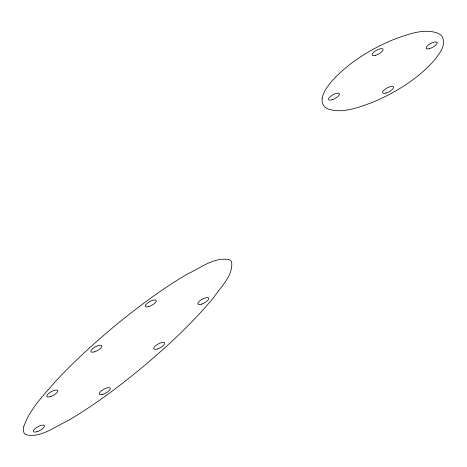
<?xml version="1.0" encoding="UTF-8"?>
<svg xmlns="http://www.w3.org/2000/svg" width="467" height="467" viewBox="0 0 467 467"><rect width="100%" height="100%" fill="white"/><g stroke="black" fill="none" stroke-linecap="round" stroke-linejoin="round"><path stroke-width="0.7" d="M322.131 98.292L322.113 101.788L323.141 104.76A70.412 24.43 -28.6 0 0 328.138 108.998C342.148 113.755 357.039 107.824 370.278 103.189A70.412 24.43 -28.6 0 0 386.151 96.074C400.213 88.969 413.54 80.277 425.18 69.636A78.03 27.068 -28.6 0 0 435.028 59.362C439.628 53.326 446.154 45.246 442.5 37.272A70.412 24.43 -28.6 0 0 437.503 33.029C423.493 28.277 408.602 34.202 395.362 38.837A70.412 24.43 -28.6 0 0 379.484 45.959C365.428 53.057 352.1 61.749 340.455 72.397A78.03 27.068 -28.6 0 0 330.613 82.671C326.929 87.306 323.234 92.343 322.131 98.292M23.753 426.68L23.35 430.189L23.969 432.821L25.539 434.59C40.255 438.63 55.83 426.155 68.532 420.341C97.2 403.412 123.72 383.098 149.101 361.621C172.13 341.774 194.412 320.87 213.793 297.386C220.722 286.861 233.535 275.466 231.603 261.759L230.033 259.991C215.316 255.945 199.742 268.426 187.039 274.24C162.055 288.945 138.763 306.346 116.347 324.676C94.941 342.399 74.352 361.154 55.421 381.516C43.478 395.362 29.824 409.039 23.753 426.68M332.049 99.763A6.194 2.148 -28.6 0 0 339.427 93.686A6.194 2.148 -28.6 0 0 330.438 96.406A6.194 2.148 -28.6 0 0 332.049 99.763M375.655 55.275A6.194 2.148 -28.6 0 0 383.033 49.198A6.194 2.148 -28.6 0 0 374.038 51.919A6.194 2.148 -28.6 0 0 375.655 55.275M429.745 48.556A6.194 2.148 -28.6 0 0 437.124 42.479A6.194 2.148 -28.6 0 0 428.128 45.194A6.194 2.148 -28.6 0 0 429.745 48.556M386.139 93.044A6.194 2.148 -28.6 0 0 393.523 86.967A6.194 2.148 -28.6 0 0 384.528 89.682A6.194 2.148 -28.6 0 0 386.139 93.044M201.347 304.192A6.194 2.148 -28.6 0 0 208.726 298.115A6.194 2.148 -28.6 0 0 199.736 300.836A6.194 2.148 -28.6 0 0 201.347 304.192M157.28 349.012A6.194 2.148 -28.6 0 0 164.658 342.93A6.194 2.148 -28.6 0 0 155.669 345.65A6.194 2.148 -28.6 0 0 157.28 349.012M102.886 394.294A6.194 2.148 -28.6 0 0 110.265 388.217A6.194 2.148 -28.6 0 0 101.275 390.932A6.194 2.148 -28.6 0 0 102.886 394.294M37.021 431.736A6.194 2.148 -28.6 0 0 44.4 425.659A6.194 2.148 -28.6 0 0 35.404 428.373A6.194 2.148 -28.6 0 0 37.021 431.736M50.378 396.676A6.194 2.148 -28.6 0 0 57.762 390.599A6.194 2.148 -28.6 0 0 48.766 393.313A6.194 2.148 -28.6 0 0 50.378 396.676M94.445 351.861A6.194 2.148 -28.6 0 0 101.824 345.784A6.194 2.148 -28.6 0 0 92.834 348.499A6.194 2.148 -28.6 0 0 94.445 351.861M148.845 306.574A6.194 2.148 -28.6 0 0 156.223 300.497A6.194 2.148 -28.6 0 0 147.228 303.217A6.194 2.148 -28.6 0 0 148.845 306.574"/></g></svg>
